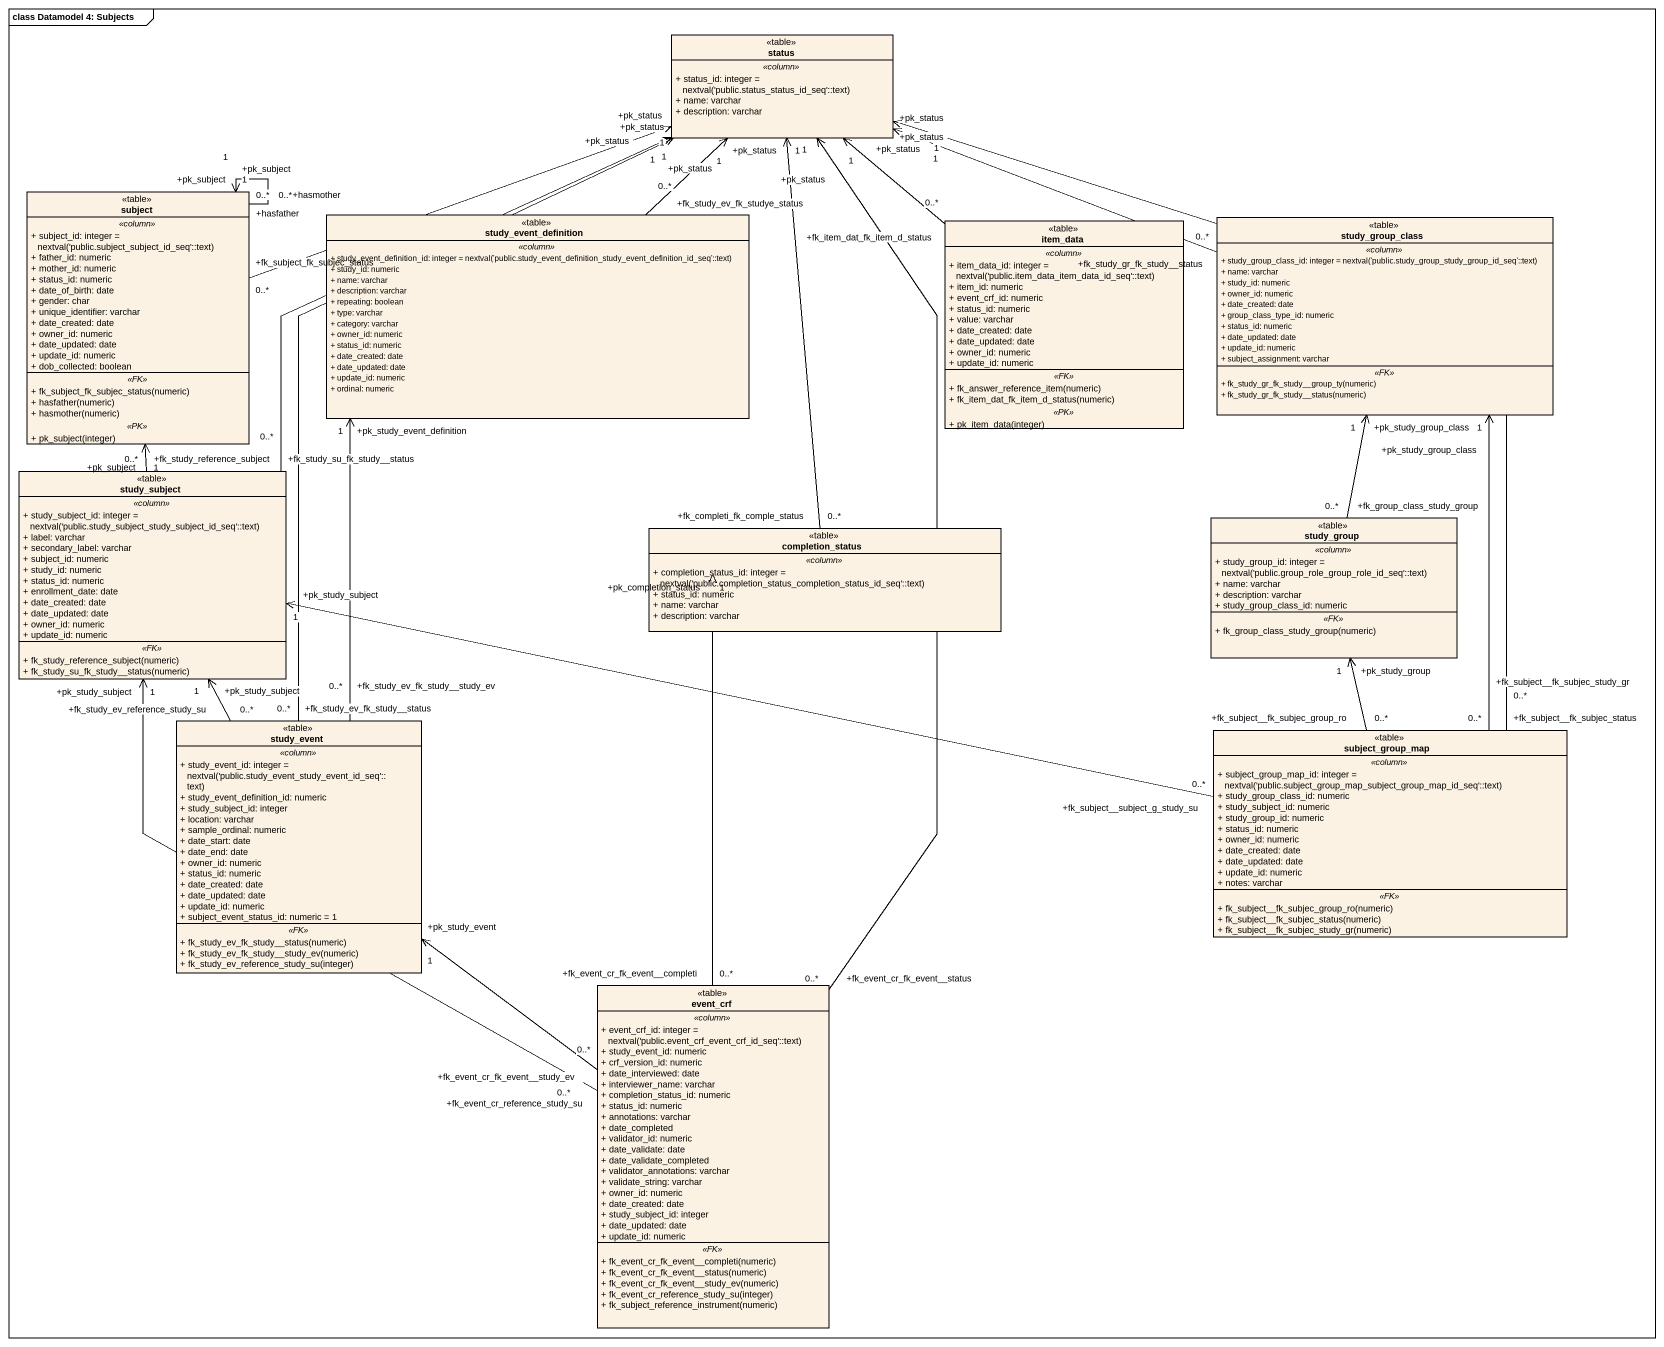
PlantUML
@startuml
mainframe class Datamodel 4: Subjects
hide circle
hide empty members
skinparam classAttributeIconSize 0
class status <<table>> {
  .. <<column>> ..
  {field} + status_id: integer = nextval('public.status_status_id_seq'::text)
  + name: varchar
  + description: varchar
}
class subject <<table>> {
  .. <<column>> ..
  {field} + subject_id: integer = nextval('public.subject_subject_id_seq'::text)
  + father_id: numeric
  + mother_id: numeric
  + status_id: numeric
  + date_of_birth: date
  + gender: char
  + unique_identifier: varchar
  + date_created: date
  + owner_id: numeric
  + date_updated: date
  + update_id: numeric
  + dob_collected: boolean
  .. <<FK>> ..
  + fk_subject_fk_subjec_status(numeric)
  + hasfather(numeric)
  + hasmother(numeric)
  .. <<PK>> ..
  + pk_subject(integer)
}
class study_event_definition <<table>> {
  .. <<column>> ..
  {field} + study_event_definition_id: integer = nextval('public.study_event_definition_study_event_definition_id_seq'::text)
  + study_id: numeric
  + name: varchar
  + description: varchar
  + repeating: boolean
  + type: varchar
  + category: varchar
  + owner_id: numeric
  + status_id: numeric
  + date_created: date
  + date_updated: date
  + update_id: numeric
  + ordinal: numeric
}
class item_data <<table>> {
  .. <<column>> ..
  {field} + item_data_id: integer = nextval('public.item_data_item_data_id_seq'::text)
  + item_id: numeric
  + event_crf_id: numeric
  + status_id: numeric
  + value: varchar
  + date_created: date
  + date_updated: date
  + owner_id: numeric
  + update_id: numeric
  .. <<FK>> ..
  + fk_answer_reference_item(numeric)
  + fk_item_dat_fk_item_d_status(numeric)
  .. <<PK>> ..
  + pk_item_data(integer)
}
class study_group_class <<table>> {
  .. <<column>> ..
  {field} + study_group_class_id: integer = nextval('public.study_group_study_group_id_seq'::text)
  + name: varchar
  + study_id: numeric
  + owner_id: numeric
  + date_created: date
  + group_class_type_id: numeric
  + status_id: numeric
  + date_updated: date
  + update_id: numeric
  + subject_assignment: varchar
  .. <<FK>> ..
  + fk_study_gr_fk_study__group_ty(numeric)
  + fk_study_gr_fk_study__status(numeric)
}
class study_subject <<table>> {
  .. <<column>> ..
  {field} + study_subject_id: integer = nextval('public.study_subject_study_subject_id_seq'::text)
  + label: varchar
  + secondary_label: varchar
  + subject_id: numeric
  + study_id: numeric
  + status_id: numeric
  + enrollment_date: date
  + date_created: date
  + date_updated: date
  + owner_id: numeric
  + update_id: numeric
  .. <<FK>> ..
  + fk_study_reference_subject(numeric)
  + fk_study_su_fk_study__status(numeric)
}
class completion_status <<table>> {
  .. <<column>> ..
  {field} + completion_status_id: integer = nextval('public.completion_status_completion_status_id_seq'::text)
  + status_id: numeric
  + name: varchar
  + description: varchar
}
class study_group <<table>> {
  .. <<column>> ..
  {field} + study_group_id: integer = nextval('public.group_role_group_role_id_seq'::text)
  + name: varchar
  + description: varchar
  + study_group_class_id: numeric
  .. <<FK>> ..
  + fk_group_class_study_group(numeric)
}
class study_event <<table>> {
  .. <<column>> ..
  {field} + study_event_id: integer = nextval('public.study_event_study_event_id_seq'::text)
  + study_event_definition_id: numeric
  + study_subject_id: integer
  + location: varchar
  + sample_ordinal: numeric
  + date_start: date
  + date_end: date
  + owner_id: numeric
  + status_id: numeric
  + date_created: date
  + date_updated: date
  + update_id: numeric
  + subject_event_status_id: numeric = 1
  .. <<FK>> ..
  + fk_study_ev_fk_study__status(numeric)
  + fk_study_ev_fk_study__study_ev(numeric)
  + fk_study_ev_reference_study_su(integer)
}
class subject_group_map <<table>> {
  .. <<column>> ..
  {field} + subject_group_map_id: integer = nextval('public.subject_group_map_subject_group_map_id_seq'::text)
  + study_group_class_id: numeric
  + study_subject_id: numeric
  + study_group_id: numeric
  + status_id: numeric
  + owner_id: numeric
  + date_created: date
  + date_updated: date
  + update_id: numeric
  + notes: varchar
  .. <<FK>> ..
  + fk_subject__fk_subjec_group_ro(numeric)
  + fk_subject__fk_subjec_status(numeric)
  + fk_subject__fk_subjec_study_gr(numeric)
}
class event_crf <<table>> {
  .. <<column>> ..
  {field} + event_crf_id: integer = nextval('public.event_crf_event_crf_id_seq'::text)
  + study_event_id: numeric
  + crf_version_id: numeric
  + date_interviewed: date
  + interviewer_name: varchar
  + completion_status_id: numeric
  + status_id: numeric
  + annotations: varchar
  + date_completed
  + validator_id: numeric
  + date_validate: date
  + date_validate_completed
  + validator_annotations: varchar
  + validate_string: varchar
  + owner_id: numeric
  + date_created: date
  + study_subject_id: integer
  + date_updated: date
  + update_id: numeric
  .. <<FK>> ..
  + fk_event_cr_fk_event__completi(numeric)
  + fk_event_cr_fk_event__status(numeric)
  + fk_event_cr_fk_event__study_ev(numeric)
  + fk_event_cr_reference_study_su(integer)
  + fk_subject_reference_instrument(numeric)
}
subject "+fk_subject_fk_subjec_status\n0..*" -right-> "+pk_status\n1" status
subject "+hasfather\n0..*" --> "+pk_subject\n1" subject
subject "+hasmother\n0..*" --> "+pk_subject\n1" subject
study_event_definition "+fk_study_ev_fk_studye_status\n0..*" -up-> "+pk_status\n1" status
item_data "+fk_item_dat_fk_item_d_status\n0..*" -up-> "+pk_status\n1" status
study_group_class "+fk_study_gr_fk_study__status\n0..*" -left-> "+pk_status\n1" status
study_subject "+fk_study_su_fk_study__status\n0..*" -up-> "+pk_status\n1" status
study_subject "+fk_study_reference_subject\n0..*" -up-> "+pk_subject\n1" subject
completion_status "+fk_completi_fk_comple_status\n0..*" -up-> "+pk_status\n1" status
study_group "+fk_group_class_study_group\n0..*" -up-> "+pk_study_group_class\n1" study_group_class
study_event "+fk_study_ev_fk_study__status\n0..*" -up-> "+pk_status\n1" status
study_event "+fk_study_ev_fk_study__study_ev\n0..*" -up-> "+pk_study_event_definition\n1" study_event_definition
study_event "+fk_study_ev_reference_study_su\n0..*" -up-> "+pk_study_subject\n1" study_subject
subject_group_map "+fk_subject__fk_subjec_status\n0..*" -up-> "+pk_status\n1" status
subject_group_map "+fk_subject__fk_subjec_study_gr\n0..*" -up-> "+pk_study_group_class\n1" study_group_class
subject_group_map "+fk_subject__subject_g_study_su\n0..*" -left-> "+pk_study_subject\n1" study_subject
subject_group_map "+fk_subject__fk_subjec_group_ro\n0..*" -up-> "+pk_study_group\n1" study_group
event_crf "+fk_event_cr_fk_event__status\n0..*" -up-> "+pk_status\n1" status
event_crf "+fk_event_cr_reference_study_su\n0..*" -up-> "+pk_study_subject\n1" study_subject
event_crf "+fk_event_cr_fk_event__completi\n0..*" -up-> "+pk_completion_status\n1" completion_status
event_crf "+fk_event_cr_fk_event__study_ev\n0..*" -up-> "+pk_study_event\n1" study_event
@enduml
